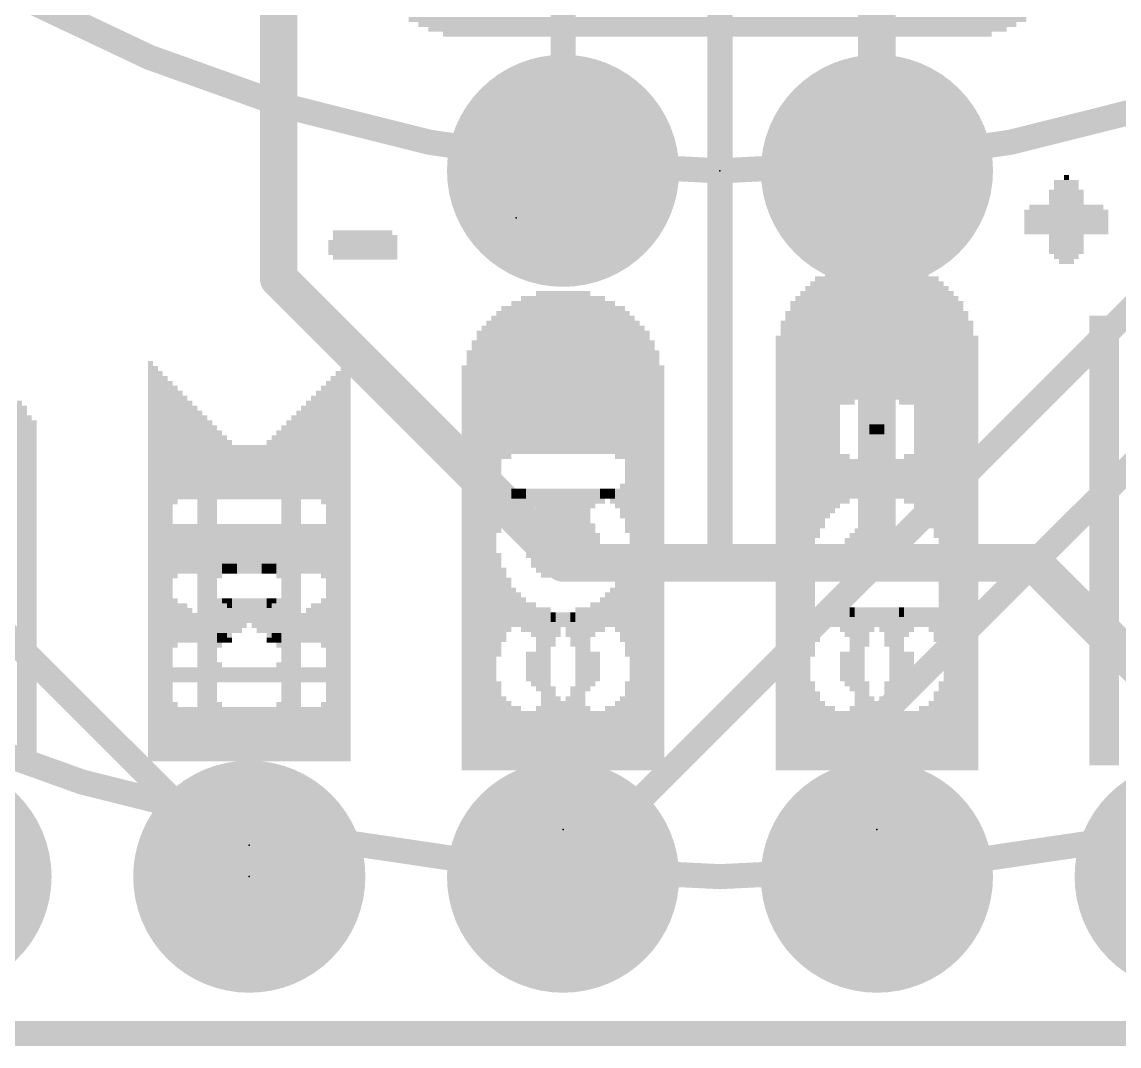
# Model space of a CAD drawing. Extents: x -32 to 75, y -41 to 41.
# Drawn here: x 12.13 to 21.01, y -0.1 to 8.19 of the extents above; entities that cross this region are included whole.
import ezdxf

# ---------------------------------------------------------------- set-up
doc = ezdxf.new("R2010")
doc.units = 0
for name, color, linetype in [('1', 12, 'CONTINUOUS'), ('16', 132, 'CONTINUOUS'), ('17', 110, 'CONTINUOUS'), ('20', 31, 'CONTINUOUS'), ('21', 41, 'CONTINUOUS'), ('22', 40, 'CONTINUOUS'), ('23', 53, 'CONTINUOUS'), ('24', 53, 'CONTINUOUS'), ('51', 53, 'CONTINUOUS')]:
    doc.layers.add(name, color=color, linetype=linetype)

# ---------------------------------------------------------------- blocks, each defined once
blk = doc.blocks.new('ROUNDP')
at = {"const_width": 0.5}
blk.add_lwpolyline([(0, -0.25, 1), (0, 0.25, 1), (0, -0.25)], format="xyb", dxfattribs=at)
blk = doc.blocks.new('RECT')
blk.add_solid([(-0.5, -0.5), (0.5, -0.5), (-0.5, 0.5), (0.5, 0.5)])

msp = doc.modelspace()

# ---------------------------------------------------------------- linework, layer by layer
at = {"layer": '1'}
for points, const_width in [([(14.2079, 6.1121), (14.2079, 11.683)], 0.3048), ([(16.51, 8.89), (16.51, 6.9851)], 0.2032), ([(19.05, 6.9851), (19.05, 8.509)], 0.3048), ([(19.05, 6.9851), (19.05, 3.81)], 0.3048), ([(16.51, 3.81), (14.2079, 6.1121)], 0.3048), ([(19.05, 3.81), (16.51, 3.81)], 0.3048), ([(20.32, 3.81), (19.05, 3.81)], 0.3048), ([(21.59, 2.54), (20.32, 3.81)], 0.3048), ([(0, 0), (35.56, 0)], 0.2032)]:
    msp.add_lwpolyline(points, dxfattribs=dict(at, const_width=const_width))
for points, const_width in [([(19.1262, 6.9851, 1), (18.9738, 6.9851)], 0.1524), ([(16.4592, 6.9851, 1), (16.5608, 6.9851)], 0.1016), ([(18.9738, 6.985, 1), (19.1262, 6.9851)], 0.1524), ([(14.2618, 6.166, 1), (14.154, 6.0582)], 0.1524), ([(14.1317, 6.1121, 1), (14.2841, 6.1121)], 0.1524), ([(16.51, 3.8862, 1), (16.51, 3.7338)], 0.1524), ([(16.4561, 3.7561, 1), (16.5639, 3.8639)], 0.1524), ([(19.05, 3.8862, 1), (19.05, 3.7338)], 0.1524), ([(19.05, 3.7338, 1), (19.05, 3.8862)], 0.1524), ([(20.3739, 3.8639, 1), (20.2661, 3.7561)], 0.1524), ([(20.32, 3.7338, 1), (20.32, 3.8862)], 0.1524), ([(18.9738, 3.81, 1), (19.1262, 3.81)], 0.1524)]:
    msp.add_lwpolyline(points, format="xyb", dxfattribs=dict(at, const_width=const_width))
at = {"layer": '16', "const_width": 0.2032}
for points in [[(29.21, 13.97), (19.05, 3.81)], [(29.21, 12.7), (19.05, 2.54)], [(13.97, 1.27), (8.89, 6.35)], [(19.0499, 3.81), (16.51, 1.27)], [(19.05, 3.81), (19.0499, 3.81)], [(19.05, 2.54), (19.05, 1.27)], [(13.97, 1.27), (13.97, 1.27)], [(0, 0), (35.56, 0)]]:
    msp.add_lwpolyline(points, dxfattribs=at)
at = {"layer": '16', "const_width": 0.1016}
for points in [[(19.0499, 3.8608, 1), (19.0499, 3.7592)], [(19.0859, 3.7741, 1), (19.014, 3.8459)], [(19.05, 3.7592, 1), (19.05, 3.8608)], [(19.0141, 3.8459, 1), (19.0859, 3.7741)], [(19.1008, 2.54, 1), (18.9992, 2.54)], [(19.0141, 2.5759, 1), (19.0859, 2.5041)], [(14.0208, 1.27, 1), (13.9192, 1.27)], [(13.9341, 1.2341, 1), (14.0059, 1.3059)], [(16.4741, 1.306, 1), (16.5459, 1.2341)], [(13.9192, 1.27, 1), (14.0208, 1.27)], [(18.9992, 1.27, 1), (19.1008, 1.27)]]:
    msp.add_lwpolyline(points, format="xyb", dxfattribs=at)
at = {"layer": '20', "const_width": 0.2032}
msp.add_lwpolyline([(35.56, 0), (0, 0)], dxfattribs=at)
at = {"layer": '21', "const_width": 0.2032}
msp.add_lwpolyline([(17.78, 6.9843, 1), (17.78, 31.1157, 1), (17.78, 6.9843)], format="xyb", dxfattribs=at)
at = {"layer": '22', "const_width": 0.2032}
msp.add_lwpolyline([(17.78, 6.9843, 1), (17.78, 31.1157, 1), (17.78, 6.9843)], format="xyb", dxfattribs=at)
at = {"layer": '23'}
for p in [(16.51, 1.651), (19.05, 1.651), (13.97, 1.524), (13.97, 1.27)]:
    msp.add_point(p, dxfattribs=at)
at = {"layer": '24'}
for p in [(17.78, 6.9851), (16.129, 6.604), (16.51, 1.651), (19.05, 1.651), (13.97, 1.524)]:
    msp.add_point(p, dxfattribs=at)
at = {"layer": '51'}
for points, const_width in [([(17.78, 1.27, 1), (17.78, 36.83, 1), (17.78, 1.27)], 0.2032), ([(17.78, 6.985, 1), (17.78, 31.115, 1), (17.78, 6.985)], 0.2032), ([(17.7292, 3.81, 1), (17.8308, 3.81)], 0.1016)]:
    msp.add_lwpolyline(points, format="xyb", dxfattribs=dict(at, const_width=const_width))
at = {"layer": '51', "const_width": 0.2032}
msp.add_lwpolyline([(17.78, 19.05), (17.78, 3.81)], dxfattribs=at)

# ---------------------------------------------------------------- block references
at = {"layer": '17', "xscale": 1.8796, "yscale": 1.8796}
for p, rotation in [((16.51, 6.9851), 180), ((16.51, 6.9851), 180), ((19.05, 6.9851), 180), ((19.05, 6.9851), 180), ((11.43, 1.27), 270), ((11.43, 1.27), 270), ((13.97, 1.27), 270), ((13.97, 1.27), 270), ((16.51, 1.27), 270), ((16.51, 1.27), 270), ((19.05, 1.27), 270), ((19.05, 1.27), 270), ((21.59, 1.27), 270), ((21.59, 1.27), 270)]:
    msp.add_blockref('ROUNDP', p, dxfattribs=dict(at, rotation=rotation))
at = {"layer": '21', "yscale": 0.04, "rotation": 90}
for p, xscale in [((18.85, 5.671), 1.16), ((18.89, 5.691), 1.12), ((18.93, 5.691), 1.12), ((18.97, 5.711), 1.08), ((19.01, 5.711), 1.08), ((19.05, 5.731), 1.04), ((19.09, 5.731), 1.04), ((19.21, 5.771), 0.96), ((19.25, 5.771), 0.96), ((18.57, 5.551), 1.16), ((18.61, 5.571), 1.12), ((18.65, 5.591), 1.16), ((18.69, 5.611), 1.12), ((18.73, 5.631), 1.16), ((18.77, 5.651), 1.12), ((18.81, 5.651), 1.12), ((19.29, 5.771), 0.88), ((19.33, 5.771), 0.88), ((19.37, 5.791), 0.84), ((19.41, 5.771), 0.8), ((19.45, 5.791), 0.76), ((19.49, 5.771), 0.72), ((19.53, 5.771), 0.72), ((18.49, 4.091), 3.92), ((18.53, 4.571), 3.04), ((19.57, 5.711), 0.76), ((19.61, 4.091), 3.92), ((16.19, 5.331), 1.28), ((16.23, 5.331), 1.28), ((16.27, 5.331), 1.28), ((16.31, 5.351), 1.32), ((16.35, 5.351), 1.32), ((16.39, 5.351), 1.32), ((16.43, 5.351), 1.32), ((16.47, 5.351), 1.32), ((16.51, 5.351), 1.32), ((16.55, 5.351), 1.32), ((16.59, 5.351), 1.32), ((16.63, 5.351), 1.32), ((16.67, 5.351), 1.32), ((16.71, 5.351), 1.32), ((16.75, 5.331), 1.28), ((16.79, 5.331), 1.28), ((16.83, 5.331), 1.28), ((18.41, 4.051), 3.84), ((18.45, 4.071), 3.88), ((19.65, 4.071), 3.88), ((19.69, 4.051), 3.84), ((16.03, 5.271), 1.24), ((16.07, 5.271), 1.24), ((16.11, 5.311), 1.24), ((16.15, 5.311), 1.24), ((16.87, 5.551), 0.76), ((16.91, 5.551), 0.76), ((16.95, 5.531), 0.72), ((16.99, 5.531), 0.72), ((18.37, 4.031), 3.8), ((19.73, 4.031), 3.8), ((15.95, 3.971), 3.68), ((15.99, 4.951), 1.8), ((17.03, 5.491), 0.72), ((17.07, 3.971), 3.68), ((18.33, 3.991), 3.72), ((19.77, 3.991), 3.72), ((20.79, 3.991), 3.64), ((20.83, 3.991), 3.64), ((20.87, 3.991), 3.64), ((20.91, 3.991), 3.64), ((20.95, 3.991), 3.64), ((20.99, 3.991), 3.64), ((15.83, 3.911), 3.56), ((15.87, 3.931), 3.6), ((15.91, 3.951), 3.64), ((17.11, 3.951), 3.64), ((17.15, 3.931), 3.6), ((17.19, 3.911), 3.56), ((18.29, 3.951), 3.64), ((19.81, 3.951), 3.64), ((15.79, 3.871), 3.48), ((17.23, 3.871), 3.48), ((18.25, 3.891), 3.52), ((19.85, 3.891), 3.52), ((15.75, 3.831), 3.4), ((17.27, 3.831), 3.4), ((13.17, 3.824), 3.24), ((14.77, 3.824), 3.24), ((13.21, 3.804), 3.2), ((13.25, 3.784), 3.16), ((14.69, 3.784), 3.16), ((14.73, 3.804), 3.2), ((15.71, 3.771), 3.28), ((17.31, 3.771), 3.28), ((13.29, 3.764), 3.12), ((13.33, 4.924), 0.72), ((13.37, 4.944), 0.6), ((14.57, 4.764), 0.96), ((14.61, 3.744), 3.08), ((14.65, 3.764), 3.12), ((13.41, 4.924), 0.56), ((13.45, 4.904), 0.52), ((14.49, 4.744), 0.84), ((14.53, 4.764), 0.88), ((19.53, 4.891), 0.56), ((19.57, 4.871), 0.6), ((12.11, 3.644), 2.96), ((12.15, 3.624), 2.92), ((13.49, 4.884), 0.48), ((13.53, 4.824), 0.52), ((14.41, 4.704), 0.76), ((14.45, 4.724), 0.8), ((19.37, 4.891), 0.4), ((19.41, 4.871), 0.44), ((19.45, 4.891), 0.48), ((19.49, 4.871), 0.52), ((12.19, 3.584), 2.84), ((13.57, 3.624), 2.84), ((13.61, 3.604), 2.8), ((14.33, 4.664), 0.68), ((14.37, 4.684), 0.72), ((12.23, 3.564), 2.8), ((13.65, 3.584), 2.76), ((13.69, 3.564), 2.72), ((13.73, 4.744), 0.28), ((14.21, 4.604), 0.56), ((14.25, 4.624), 0.6), ((14.29, 4.644), 0.64), ((19.01, 4.891), 0.08), ((19.05, 4.891), 0.08), ((19.09, 4.871), 0.12), ((19.13, 4.891), 0.16), ((13.77, 4.744), 0.2), ((13.81, 4.724), 0.16), ((14.13, 4.564), 0.48), ((14.17, 4.584), 0.52), ((18.57, 4.411), 0.8), ((13.85, 4.704), 0.12), ((13.89, 4.544), 0.44), ((13.93, 4.544), 0.44), ((13.97, 4.544), 0.44), ((14.01, 4.544), 0.44), ((14.05, 4.544), 0.44), ((14.09, 4.544), 0.44), ((18.61, 4.431), 0.68), ((18.65, 4.451), 0.56), ((18.69, 4.471), 0.52), ((18.73, 4.471), 0.44), ((18.77, 4.491), 0.4), ((18.81, 4.491), 0.4), ((18.85, 4.491), 0.32), ((18.89, 4.491), 0.32), ((18.93, 4.491), 0.24), ((18.97, 4.491), 0.24), ((19.01, 4.471), 0.2), ((19.05, 4.471), 0.2), ((19.09, 4.451), 0.16), ((19.13, 4.451), 0.16), ((16.03, 4.311), 0.28), ((16.99, 4.331), 0.24), ((17.03, 4.291), 0.32), ((19.17, 4.431), 0.12), ((19.21, 4.411), 0.16), ((19.25, 4.391), 0.12), ((19.29, 4.391), 0.12), ((16.07, 4.331), 0.16), ((16.11, 4.351), 0.12), ((16.15, 4.371), 0.08), ((16.19, 4.371), 0.08), ((16.23, 4.351), 0.12), ((16.27, 4.331), 0.16), ((16.31, 4.311), 0.2), ((16.35, 4.071), 0.68), ((16.39, 4.051), 0.72), ((16.43, 4.051), 0.72), ((16.47, 4.051), 0.72), ((16.51, 4.051), 0.72), ((16.55, 4.051), 0.72), ((16.59, 4.051), 0.72), ((16.63, 4.051), 0.72), ((16.67, 4.051), 0.72), ((16.71, 4.071), 0.68), ((16.75, 4.331), 0.16), ((16.79, 4.351), 0.12), ((16.83, 4.351), 0.12), ((16.87, 4.371), 0.08), ((16.91, 4.371), 0.08), ((16.95, 4.351), 0.12), ((19.33, 4.351), 0.12), ((19.37, 4.331), 0.16), ((19.41, 4.291), 0.16), ((19.45, 4.291), 0.16), ((19.49, 4.251), 0.24), ((19.53, 4.231), 0.28), ((19.57, 4.191), 0.44), ((13.93, 3.924), 0.4), ((13.97, 3.924), 0.4), ((14.01, 3.924), 0.4), ((14.05, 3.924), 0.4), ((14.09, 3.924), 0.4), ((14.13, 3.924), 0.4), ((14.17, 3.924), 0.4), ((14.21, 3.924), 0.4), ((14.25, 3.924), 0.4), ((14.29, 3.924), 0.4), ((14.33, 3.924), 0.4), ((14.37, 3.924), 0.4), ((14.41, 3.924), 0.4), ((14.45, 3.924), 0.4), ((14.49, 3.924), 0.4), ((14.53, 3.924), 0.4), ((14.57, 3.904), 0.44), ((16.27, 3.951), 0.28), ((16.31, 3.971), 0.4), ((16.75, 3.951), 0.36), ((18.93, 3.891), 0.4), ((18.97, 3.891), 0.4), ((19.01, 3.911), 0.44), ((19.05, 3.911), 0.44), ((19.09, 3.911), 0.44), ((19.13, 3.891), 0.4), ((19.17, 3.891), 0.4), ((19.21, 3.891), 0.4), ((13.89, 3.904), 0.36), ((16.79, 3.951), 0.2), ((18.85, 3.851), 0.32), ((18.89, 3.871), 0.36), ((19.25, 3.871), 0.36), ((19.29, 3.851), 0.32), ((18.81, 3.811), 0.24), ((15.99, 3.471), 0.84), ((19.33, 3.811), 0.16), ((13.73, 3.744), 0.12), ((13.77, 3.764), 0.08), ((13.81, 3.764), 0.08), ((13.85, 3.764), 0.08), ((16.03, 3.471), 0.6), ((17.03, 3.451), 0.64), ((16.07, 3.471), 0.44), ((16.95, 3.451), 0.4), ((16.99, 3.451), 0.48), ((16.11, 3.451), 0.32), ((16.15, 3.431), 0.28), ((16.91, 3.431), 0.28), ((13.73, 3.324), 0.4), ((13.77, 3.344), 0.36), ((13.81, 3.364), 0.32), ((13.85, 3.384), 0.28), ((13.89, 3.384), 0.28), ((13.93, 3.404), 0.24), ((13.97, 3.424), 0.2), ((14.01, 3.444), 0.16), ((14.05, 3.444), 0.16), ((14.09, 3.464), 0.12), ((14.13, 3.484), 0.08), ((14.17, 3.504), 0.04), ((14.49, 3.324), 0.32), ((14.53, 3.324), 0.32), ((14.57, 3.324), 0.4), ((16.19, 3.391), 0.28), ((16.23, 3.371), 0.24), ((16.27, 3.351), 0.28), ((16.75, 3.411), 0.16), ((16.79, 3.411), 0.16), ((16.83, 3.431), 0.2), ((16.87, 3.431), 0.2), ((19.57, 3.311), 0.36), ((14.41, 3.284), 0.24), ((14.45, 3.304), 0.28), ((16.31, 3.151), 0.6), ((16.35, 3.171), 0.56), ((16.39, 3.211), 0.48), ((16.43, 3.271), 0.28), ((16.47, 3.311), 0.2), ((16.51, 3.351), 0.12), ((16.55, 3.351), 0.12), ((16.59, 3.371), 0.08), ((16.63, 3.391), 0.12), ((16.67, 3.391), 0.12), ((16.71, 3.391), 0.12), ((18.57, 3.311), 0.28), ((18.61, 3.351), 0.2), ((18.65, 3.371), 0.16), ((18.69, 3.371), 0.16), ((18.73, 3.371), 0.16), ((18.77, 3.351), 0.2), ((18.81, 3.331), 0.24), ((18.85, 3.151), 0.6), ((18.89, 3.171), 0.56), ((18.93, 3.211), 0.48), ((18.97, 3.291), 0.32), ((19.01, 3.351), 0.2), ((19.05, 3.371), 0.16), ((19.09, 3.391), 0.12), ((19.13, 3.391), 0.12), ((19.17, 3.391), 0.12), ((19.21, 3.391), 0.12), ((19.25, 3.411), 0.08), ((19.29, 3.391), 0.12), ((19.33, 3.391), 0.12), ((19.37, 3.391), 0.12), ((19.41, 3.391), 0.12), ((19.45, 3.371), 0.16), ((19.49, 3.351), 0.2), ((19.53, 3.331), 0.24), ((14.29, 3.244), 0.16), ((14.33, 3.264), 0.2), ((14.37, 3.264), 0.2), ((14.13, 3.184), 0.04), ((14.17, 3.204), 0.08), ((14.21, 3.204), 0.08), ((14.25, 3.224), 0.12), ((16.23, 2.971), 0.16), ((16.27, 2.971), 0.24), ((16.67, 2.591), 0.92), ((16.71, 2.931), 0.32), ((16.75, 2.951), 0.28), ((16.79, 2.971), 0.24), ((18.77, 2.971), 0.16), ((18.81, 2.971), 0.24), ((19.21, 2.611), 0.96), ((19.25, 2.931), 0.32), ((19.29, 2.951), 0.28), ((19.33, 2.971), 0.24), ((13.73, 2.924), 0.16), ((13.77, 2.904), 0.12), ((13.81, 2.904), 0.12), ((13.85, 2.904), 0.12), ((13.89, 2.904), 0.12), ((13.93, 2.904), 0.12), ((13.97, 2.904), 0.12), ((14.01, 2.904), 0.12), ((14.05, 2.904), 0.12), ((14.09, 2.904), 0.12), ((14.13, 2.904), 0.12), ((14.17, 2.904), 0.12), ((14.21, 2.904), 0.12), ((14.25, 2.904), 0.12), ((14.29, 2.904), 0.12), ((14.33, 2.904), 0.12), ((14.37, 2.904), 0.12), ((14.41, 2.904), 0.12), ((14.45, 2.904), 0.12), ((14.49, 2.904), 0.12), ((14.53, 2.904), 0.12), ((14.57, 2.904), 0.12), ((16.63, 2.551), 0.84), ((19.17, 2.551), 0.84), ((15.99, 2.491), 0.72), ((18.53, 2.491), 0.72), ((19.13, 2.491), 0.72), ((16.59, 2.471), 0.68), ((17.03, 2.451), 0.64), ((18.57, 2.451), 0.64), ((19.57, 2.471), 0.68), ((13.73, 2.444), 0.48), ((14.57, 2.444), 0.48), ((16.03, 2.431), 0.6), ((16.07, 2.411), 0.56), ((16.51, 2.411), 0.56), ((16.55, 2.431), 0.6), ((16.99, 2.431), 0.6), ((18.61, 2.411), 0.56), ((19.05, 2.411), 0.56), ((19.09, 2.431), 0.6), ((19.53, 2.431), 0.6), ((13.33, 2.424), 0.44), ((13.37, 2.404), 0.4), ((13.41, 2.404), 0.4), ((13.45, 2.404), 0.4), ((13.49, 2.404), 0.4), ((13.53, 2.424), 0.44), ((13.77, 2.424), 0.44), ((13.81, 2.424), 0.44), ((13.85, 2.424), 0.44), ((13.89, 2.424), 0.44), ((13.93, 2.424), 0.44), ((13.97, 2.424), 0.44), ((14.01, 2.424), 0.44), ((14.05, 2.424), 0.44), ((14.09, 2.424), 0.44), ((14.13, 2.424), 0.44), ((14.17, 2.424), 0.44), ((14.21, 2.424), 0.44), ((14.25, 2.424), 0.44), ((14.29, 2.424), 0.44), ((14.33, 2.424), 0.44), ((14.37, 2.424), 0.44), ((14.41, 2.424), 0.44), ((14.45, 2.424), 0.44), ((14.49, 2.424), 0.44), ((14.53, 2.424), 0.44), ((16.11, 2.391), 0.52), ((16.15, 2.391), 0.52), ((16.19, 2.371), 0.48), ((16.23, 2.371), 0.48), ((16.27, 2.371), 0.48), ((16.31, 2.371), 0.48), ((16.35, 2.371), 0.48), ((16.39, 2.371), 0.48), ((16.43, 2.371), 0.48), ((16.47, 2.391), 0.52), ((16.71, 2.391), 0.52), ((16.75, 2.371), 0.48), ((16.79, 2.371), 0.48), ((16.87, 2.371), 0.48), ((16.91, 2.371), 0.48), ((16.95, 2.391), 0.52), ((18.65, 2.391), 0.52), ((18.69, 2.391), 0.52), ((18.73, 2.371), 0.48), ((18.77, 2.371), 0.48), ((18.81, 2.371), 0.48), ((18.85, 2.371), 0.48), ((18.89, 2.371), 0.48), ((18.93, 2.371), 0.48), ((18.97, 2.391), 0.52), ((19.01, 2.391), 0.52), ((19.25, 2.391), 0.52), ((19.29, 2.371), 0.48), ((19.33, 2.371), 0.48), ((19.37, 2.371), 0.48), ((19.41, 2.371), 0.48), ((19.45, 2.391), 0.52), ((19.49, 2.391), 0.52), ((16.83, 2.351), 0.44)]:
    msp.add_blockref('RECT', p, dxfattribs=dict(at, xscale=xscale))
for p in [(19.13, 5.751), (19.17, 5.751)]:
    msp.add_blockref('RECT', p, dxfattribs=at)
at = {"layer": '22', "yscale": 0.04}
for p, xscale in [((17.759, 8.21), 5), ((17.759, 8.17), 4.84), ((17.759, 8.13), 4.68), ((17.759, 8.09), 4.44)]:
    msp.add_blockref('RECT', p, dxfattribs=dict(at, xscale=xscale))
for p, xscale, rotation in [((20.584, 6.931), 0.04, 180), ((20.584, 6.891), 0.2, 180), ((20.584, 6.851), 0.2, 180), ((20.584, 6.811), 0.28, 180), ((20.584, 6.771), 0.28, 180), ((20.584, 6.731), 0.28, 180), ((20.584, 6.651), 0.68, 180), ((20.584, 6.691), 0.6, 180), ((20.584, 6.611), 0.68, 180), ((20.584, 6.571), 0.68, 180), ((14.889, 6.484), 0.48, 180), ((20.584, 6.531), 0.68, 180), ((20.584, 6.491), 0.68, 180), ((14.889, 6.404), 0.56, 180), ((14.909, 6.444), 0.52, 180), ((20.584, 6.451), 0.28, 180), ((20.584, 6.411), 0.28, 180), ((14.889, 6.364), 0.56, 180), ((14.889, 6.324), 0.56, 180), ((20.584, 6.371), 0.28, 180), ((20.584, 6.331), 0.28, 180), ((20.584, 6.291), 0.2, 180), ((14.909, 6.284), 0.52, 180), ((18.85, 5.771), 0.96, 90), ((18.89, 5.771), 0.96, 90), ((19.01, 5.731), 1.04, 90), ((19.05, 5.731), 1.04, 90), ((19.09, 5.711), 1.08, 90), ((19.13, 5.711), 1.08, 90), ((19.17, 5.691), 1.12, 90), ((19.21, 5.691), 1.12, 90), ((19.25, 5.671), 1.16, 90), ((20.584, 6.251), 0.12, 180), ((18.57, 5.771), 0.72, 90), ((18.61, 5.771), 0.72, 90), ((18.65, 5.791), 0.76, 90), ((18.69, 5.771), 0.8, 90), ((18.73, 5.791), 0.84, 90), ((18.77, 5.771), 0.88, 90), ((18.81, 5.771), 0.88, 90), ((19.29, 5.651), 1.12, 90), ((19.33, 5.651), 1.12, 90), ((19.37, 5.631), 1.16, 90), ((19.41, 5.611), 1.12, 90), ((19.45, 5.591), 1.16, 90), ((19.49, 5.571), 1.12, 90), ((19.53, 5.551), 1.16, 90), ((18.49, 4.091), 3.92, 90), ((18.53, 5.711), 0.76, 90), ((19.57, 4.571), 3.04, 90), ((19.61, 4.091), 3.92, 90), ((16.19, 5.331), 1.28, 90), ((16.23, 5.331), 1.28, 90), ((16.27, 5.331), 1.28, 90), ((16.31, 5.351), 1.32, 90), ((16.35, 5.351), 1.32, 90), ((16.39, 5.351), 1.32, 90), ((16.43, 5.351), 1.32, 90), ((16.47, 5.351), 1.32, 90), ((16.51, 5.351), 1.32, 90), ((16.55, 5.351), 1.32, 90), ((16.59, 5.351), 1.32, 90), ((16.63, 5.351), 1.32, 90), ((16.67, 5.351), 1.32, 90), ((16.71, 5.351), 1.32, 90), ((16.75, 5.331), 1.28, 90), ((16.79, 5.331), 1.28, 90), ((16.83, 5.331), 1.28, 90), ((18.41, 4.051), 3.84, 90), ((18.45, 4.071), 3.88, 90), ((19.65, 4.071), 3.88, 90), ((19.69, 4.051), 3.84, 90), ((16.03, 5.531), 0.72, 90), ((16.07, 5.531), 0.72, 90), ((16.11, 5.551), 0.76, 90), ((16.15, 5.551), 0.76, 90), ((16.87, 5.311), 1.24, 90), ((16.91, 5.311), 1.24, 90), ((16.95, 5.271), 1.24, 90), ((16.99, 5.271), 1.24, 90), ((18.37, 4.031), 3.8, 90), ((19.73, 4.031), 3.8, 90), ((15.95, 3.971), 3.68, 90), ((15.99, 5.491), 0.72, 90), ((17.03, 4.951), 1.8, 90), ((17.07, 3.971), 3.68, 90), ((18.33, 3.991), 3.72, 90), ((19.77, 3.991), 3.72, 90), ((20.79, 3.991), 3.64, 90), ((20.83, 3.991), 3.64, 90), ((20.87, 3.991), 3.64, 90), ((20.91, 3.991), 3.64, 90), ((20.95, 3.991), 3.64, 90), ((20.99, 3.991), 3.64, 90), ((15.83, 3.911), 3.56, 90), ((15.87, 3.931), 3.6, 90), ((15.91, 3.951), 3.64, 90), ((17.11, 3.951), 3.64, 90), ((17.15, 3.931), 3.6, 90), ((17.19, 3.911), 3.56, 90), ((18.29, 3.951), 3.64, 90), ((19.81, 3.951), 3.64, 90), ((15.79, 3.871), 3.48, 90), ((17.23, 3.871), 3.48, 90), ((18.25, 3.891), 3.52, 90), ((19.85, 3.891), 3.52, 90), ((15.75, 3.831), 3.4, 90), ((17.27, 3.831), 3.4, 90), ((13.17, 3.824), 3.24, 90), ((14.77, 3.824), 3.24, 90), ((13.21, 3.804), 3.2, 90), ((13.25, 3.784), 3.16, 90), ((14.69, 3.784), 3.16, 90), ((14.73, 3.804), 3.2, 90), ((15.71, 3.771), 3.28, 90), ((17.31, 3.771), 3.28, 90), ((13.29, 3.764), 3.12, 90), ((13.33, 3.744), 3.08, 90), ((13.37, 4.764), 0.96, 90), ((14.57, 4.944), 0.6, 90), ((14.61, 4.924), 0.72, 90), ((14.65, 3.764), 3.12, 90), ((13.41, 4.764), 0.88, 90), ((13.45, 4.744), 0.84, 90), ((14.49, 4.904), 0.52, 90), ((14.53, 4.924), 0.56, 90), ((18.53, 4.871), 0.6, 90), ((18.57, 4.891), 0.56, 90), ((12.11, 3.644), 2.96, 90), ((12.15, 3.624), 2.92, 90), ((13.49, 4.724), 0.8, 90), ((13.53, 4.704), 0.76, 90), ((14.41, 4.824), 0.52, 90), ((14.45, 4.884), 0.48, 90), ((18.61, 4.871), 0.52, 90), ((18.65, 4.891), 0.48, 90), ((18.69, 4.871), 0.44, 90), ((18.73, 4.891), 0.4, 90), ((12.19, 3.584), 2.84, 90), ((13.57, 4.684), 0.72, 90), ((13.61, 4.664), 0.68, 90), ((14.33, 3.604), 2.8, 90), ((14.37, 3.624), 2.84, 90), ((12.23, 3.564), 2.8, 90), ((13.65, 4.644), 0.64, 90), ((13.69, 4.624), 0.6, 90), ((13.73, 4.604), 0.56, 90), ((14.21, 4.744), 0.28, 90), ((14.25, 3.564), 2.72, 90), ((14.29, 3.584), 2.76, 90), ((18.97, 4.891), 0.16, 90), ((19.01, 4.871), 0.12, 90), ((19.05, 4.891), 0.08, 90), ((19.09, 4.891), 0.08, 90), ((13.77, 4.584), 0.52, 90), ((13.81, 4.564), 0.48, 90), ((14.13, 4.724), 0.16, 90), ((14.17, 4.744), 0.2, 90), ((19.53, 4.411), 0.8, 90), ((13.85, 4.544), 0.44, 90), ((13.89, 4.544), 0.44, 90), ((13.93, 4.544), 0.44, 90), ((13.97, 4.544), 0.44, 90), ((14.01, 4.544), 0.44, 90), ((14.05, 4.544), 0.44, 90), ((14.09, 4.704), 0.12, 90), ((19.41, 4.471), 0.52, 90), ((19.45, 4.451), 0.56, 90), ((19.49, 4.431), 0.68, 90), ((19.21, 4.491), 0.32, 90), ((19.25, 4.491), 0.32, 90), ((19.29, 4.491), 0.4, 90), ((19.33, 4.491), 0.4, 90), ((19.37, 4.471), 0.44, 90), ((18.97, 4.451), 0.16, 90), ((19.01, 4.451), 0.16, 90), ((19.05, 4.471), 0.2, 90), ((19.09, 4.471), 0.2, 90), ((19.13, 4.491), 0.24, 90), ((19.17, 4.491), 0.24, 90), ((15.99, 4.291), 0.32, 90), ((16.03, 4.331), 0.24, 90), ((16.99, 4.311), 0.28, 90), ((18.81, 4.391), 0.12, 90), ((18.85, 4.391), 0.12, 90), ((18.89, 4.411), 0.16, 90), ((18.93, 4.431), 0.12, 90), ((16.07, 4.351), 0.12, 90), ((16.11, 4.371), 0.08, 90), ((16.15, 4.371), 0.08, 90), ((16.19, 4.351), 0.12, 90), ((16.23, 4.351), 0.12, 90), ((16.27, 4.331), 0.16, 90), ((16.31, 4.071), 0.68, 90), ((16.35, 4.051), 0.72, 90), ((16.39, 4.051), 0.72, 90), ((16.43, 4.051), 0.72, 90), ((16.47, 4.051), 0.72, 90), ((16.51, 4.051), 0.72, 90), ((16.55, 4.051), 0.72, 90), ((16.59, 4.051), 0.72, 90), ((16.63, 4.051), 0.72, 90), ((16.67, 4.071), 0.68, 90), ((16.71, 4.311), 0.2, 90), ((16.75, 4.331), 0.16, 90), ((16.79, 4.351), 0.12, 90), ((16.83, 4.371), 0.08, 90), ((16.87, 4.371), 0.08, 90), ((16.91, 4.351), 0.12, 90), ((16.95, 4.331), 0.16, 90), ((18.53, 4.191), 0.44, 90), ((18.57, 4.231), 0.28, 90), ((18.61, 4.251), 0.24, 90), ((18.65, 4.291), 0.16, 90), ((18.69, 4.291), 0.16, 90), ((18.73, 4.331), 0.16, 90), ((18.77, 4.351), 0.12, 90), ((13.37, 3.904), 0.44, 90), ((13.41, 3.924), 0.4, 90), ((13.45, 3.924), 0.4, 90), ((13.49, 3.924), 0.4, 90), ((13.53, 3.924), 0.4, 90), ((13.57, 3.924), 0.4, 90), ((13.61, 3.924), 0.4, 90), ((13.65, 3.924), 0.4, 90), ((13.69, 3.924), 0.4, 90), ((13.73, 3.924), 0.4, 90), ((13.77, 3.924), 0.4, 90), ((13.81, 3.924), 0.4, 90), ((13.85, 3.924), 0.4, 90), ((13.89, 3.924), 0.4, 90), ((13.93, 3.924), 0.4, 90), ((13.97, 3.924), 0.4, 90), ((14.01, 3.924), 0.4, 90), ((16.27, 3.951), 0.36, 90), ((16.71, 3.971), 0.4, 90), ((16.75, 3.951), 0.28, 90), ((18.89, 3.891), 0.4, 90), ((18.93, 3.891), 0.4, 90), ((18.97, 3.891), 0.4, 90), ((19.01, 3.911), 0.44, 90), ((19.05, 3.911), 0.44, 90), ((19.09, 3.911), 0.44, 90), ((19.13, 3.891), 0.4, 90), ((19.17, 3.891), 0.4, 90), ((14.05, 3.904), 0.36, 90), ((16.23, 3.951), 0.2, 90), ((18.81, 3.851), 0.32, 90), ((18.85, 3.871), 0.36, 90), ((19.21, 3.871), 0.36, 90), ((19.25, 3.851), 0.32, 90), ((19.29, 3.811), 0.24, 90), ((17.03, 3.471), 0.84, 90), ((18.77, 3.811), 0.16, 90), ((14.09, 3.764), 0.08, 90), ((14.13, 3.764), 0.08, 90), ((14.17, 3.764), 0.08, 90), ((14.21, 3.744), 0.12, 90), ((15.99, 3.451), 0.64, 90), ((16.99, 3.471), 0.6, 90), ((16.03, 3.451), 0.48, 90), ((16.07, 3.451), 0.4, 90), ((16.95, 3.471), 0.44, 90), ((16.11, 3.431), 0.28, 90), ((16.87, 3.431), 0.28, 90), ((16.91, 3.451), 0.32, 90), ((13.37, 3.324), 0.4, 90), ((13.41, 3.324), 0.32, 90), ((13.45, 3.324), 0.32, 90), ((13.77, 3.504), 0.04, 90), ((13.81, 3.484), 0.08, 90), ((13.85, 3.464), 0.12, 90), ((13.89, 3.444), 0.16, 90), ((13.93, 3.444), 0.16, 90), ((13.97, 3.424), 0.2, 90), ((14.01, 3.404), 0.24, 90), ((14.05, 3.384), 0.28, 90), ((14.09, 3.384), 0.28, 90), ((14.13, 3.364), 0.32, 90), ((14.17, 3.344), 0.36, 90), ((14.21, 3.324), 0.4, 90), ((16.15, 3.431), 0.2, 90), ((16.19, 3.431), 0.2, 90), ((16.23, 3.411), 0.16, 90), ((16.27, 3.411), 0.16, 90), ((16.75, 3.351), 0.28, 90), ((16.79, 3.371), 0.24, 90), ((16.83, 3.391), 0.28, 90), ((18.53, 3.311), 0.36, 90), ((13.49, 3.304), 0.28, 90), ((13.53, 3.284), 0.24, 90), ((16.31, 3.391), 0.12, 90), ((16.35, 3.391), 0.12, 90), ((16.39, 3.391), 0.12, 90), ((16.43, 3.371), 0.08, 90), ((16.47, 3.351), 0.12, 90), ((16.51, 3.351), 0.12, 90), ((16.55, 3.311), 0.2, 90), ((16.59, 3.271), 0.28, 90), ((16.63, 3.211), 0.48, 90), ((16.67, 3.171), 0.56, 90), ((16.71, 3.151), 0.6, 90), ((18.57, 3.331), 0.24, 90), ((18.61, 3.351), 0.2, 90), ((18.65, 3.371), 0.16, 90), ((18.69, 3.391), 0.12, 90), ((18.73, 3.391), 0.12, 90), ((18.77, 3.391), 0.12, 90), ((18.81, 3.391), 0.12, 90), ((18.85, 3.411), 0.08, 90), ((18.89, 3.391), 0.12, 90), ((18.93, 3.391), 0.12, 90), ((18.97, 3.391), 0.12, 90), ((19.01, 3.391), 0.12, 90), ((19.05, 3.371), 0.16, 90), ((19.09, 3.351), 0.2, 90), ((19.13, 3.291), 0.32, 90), ((19.17, 3.211), 0.48, 90), ((19.21, 3.171), 0.56, 90), ((19.25, 3.151), 0.6, 90), ((19.29, 3.331), 0.24, 90), ((19.33, 3.351), 0.2, 90), ((19.37, 3.371), 0.16, 90), ((19.41, 3.371), 0.16, 90), ((19.45, 3.371), 0.16, 90), ((19.49, 3.351), 0.2, 90), ((19.53, 3.311), 0.28, 90), ((13.57, 3.264), 0.2, 90), ((13.61, 3.264), 0.2, 90), ((13.65, 3.244), 0.16, 90), ((13.69, 3.224), 0.12, 90), ((13.73, 3.204), 0.08, 90), ((13.77, 3.204), 0.08, 90), ((13.81, 3.184), 0.04, 90), ((16.23, 2.971), 0.24, 90), ((16.27, 2.951), 0.28, 90), ((16.31, 2.931), 0.32, 90), ((16.35, 2.591), 0.92, 90), ((16.75, 2.971), 0.24, 90), ((16.79, 2.971), 0.16, 90), ((18.77, 2.971), 0.24, 90), ((18.81, 2.951), 0.28, 90), ((18.85, 2.931), 0.32, 90), ((18.89, 2.611), 0.96, 90), ((19.29, 2.971), 0.24, 90), ((19.33, 2.971), 0.16, 90), ((13.37, 2.904), 0.12, 90), ((13.41, 2.904), 0.12, 90), ((13.45, 2.904), 0.12, 90), ((13.49, 2.904), 0.12, 90), ((13.53, 2.904), 0.12, 90), ((13.57, 2.904), 0.12, 90), ((13.61, 2.904), 0.12, 90), ((13.65, 2.904), 0.12, 90), ((13.69, 2.904), 0.12, 90), ((13.73, 2.904), 0.12, 90), ((13.77, 2.904), 0.12, 90), ((13.81, 2.904), 0.12, 90), ((13.85, 2.904), 0.12, 90), ((13.89, 2.904), 0.12, 90), ((13.93, 2.904), 0.12, 90), ((13.97, 2.904), 0.12, 90), ((14.01, 2.904), 0.12, 90), ((14.05, 2.904), 0.12, 90), ((14.09, 2.904), 0.12, 90), ((14.13, 2.904), 0.12, 90), ((14.17, 2.904), 0.12, 90), ((14.21, 2.924), 0.16, 90), ((16.39, 2.551), 0.84, 90), ((18.93, 2.551), 0.84, 90), ((17.03, 2.491), 0.72, 90), ((18.97, 2.491), 0.72, 90), ((19.57, 2.491), 0.72, 90), ((15.99, 2.451), 0.64, 90), ((16.43, 2.471), 0.68, 90), ((18.53, 2.471), 0.68, 90), ((19.53, 2.451), 0.64, 90), ((13.37, 2.444), 0.48, 90), ((14.21, 2.444), 0.48, 90), ((16.03, 2.431), 0.6, 90), ((16.47, 2.431), 0.6, 90), ((16.51, 2.411), 0.56, 90), ((16.95, 2.411), 0.56, 90), ((16.99, 2.431), 0.6, 90), ((18.57, 2.431), 0.6, 90), ((19.01, 2.431), 0.6, 90), ((19.05, 2.411), 0.56, 90), ((19.49, 2.411), 0.56, 90), ((13.41, 2.424), 0.44, 90), ((13.45, 2.424), 0.44, 90), ((13.49, 2.424), 0.44, 90), ((13.53, 2.424), 0.44, 90), ((13.57, 2.424), 0.44, 90), ((13.61, 2.424), 0.44, 90), ((13.65, 2.424), 0.44, 90), ((13.69, 2.424), 0.44, 90), ((13.73, 2.424), 0.44, 90), ((13.77, 2.424), 0.44, 90), ((13.81, 2.424), 0.44, 90), ((13.85, 2.424), 0.44, 90), ((13.89, 2.424), 0.44, 90), ((13.93, 2.424), 0.44, 90), ((13.97, 2.424), 0.44, 90), ((14.01, 2.424), 0.44, 90), ((14.05, 2.424), 0.44, 90), ((14.09, 2.424), 0.44, 90), ((14.13, 2.424), 0.44, 90), ((14.17, 2.424), 0.44, 90), ((14.41, 2.424), 0.44, 90), ((14.45, 2.404), 0.4, 90), ((14.49, 2.404), 0.4, 90), ((14.53, 2.404), 0.4, 90), ((14.57, 2.404), 0.4, 90), ((14.61, 2.424), 0.44, 90), ((16.07, 2.391), 0.52, 90), ((16.11, 2.371), 0.48, 90), ((16.15, 2.371), 0.48, 90), ((16.23, 2.371), 0.48, 90), ((16.27, 2.371), 0.48, 90), ((16.31, 2.391), 0.52, 90), ((16.55, 2.391), 0.52, 90), ((16.59, 2.371), 0.48, 90), ((16.63, 2.371), 0.48, 90), ((16.67, 2.371), 0.48, 90), ((16.71, 2.371), 0.48, 90), ((16.75, 2.371), 0.48, 90), ((16.79, 2.371), 0.48, 90), ((16.83, 2.371), 0.48, 90), ((16.87, 2.391), 0.52, 90), ((16.91, 2.391), 0.52, 90), ((18.61, 2.391), 0.52, 90), ((18.65, 2.391), 0.52, 90), ((18.69, 2.371), 0.48, 90), ((18.73, 2.371), 0.48, 90), ((18.77, 2.371), 0.48, 90), ((18.81, 2.371), 0.48, 90), ((18.85, 2.391), 0.52, 90), ((19.09, 2.391), 0.52, 90), ((19.13, 2.391), 0.52, 90), ((19.17, 2.371), 0.48, 90), ((19.21, 2.371), 0.48, 90), ((19.25, 2.371), 0.48, 90), ((19.29, 2.371), 0.48, 90), ((19.33, 2.371), 0.48, 90), ((19.37, 2.371), 0.48, 90), ((19.41, 2.391), 0.52, 90), ((19.45, 2.391), 0.52, 90), ((16.19, 2.351), 0.44, 90)]:
    msp.add_blockref('RECT', p, dxfattribs=dict(at, xscale=xscale, rotation=rotation))
at = {"layer": '22', "yscale": 0.04, "rotation": 90}
for p in [(18.93, 5.751), (18.97, 5.751)]:
    msp.add_blockref('RECT', p, dxfattribs=at)
at = {"layer": '51', "xscale": 0.508, "yscale": 0.508, "rotation": 180}
for p in [(13.97, 1.27), (16.51, 1.27), (19.05, 1.27)]:
    msp.add_blockref('RECT', p, dxfattribs=at)

doc.saveas('drawing.dxf')
